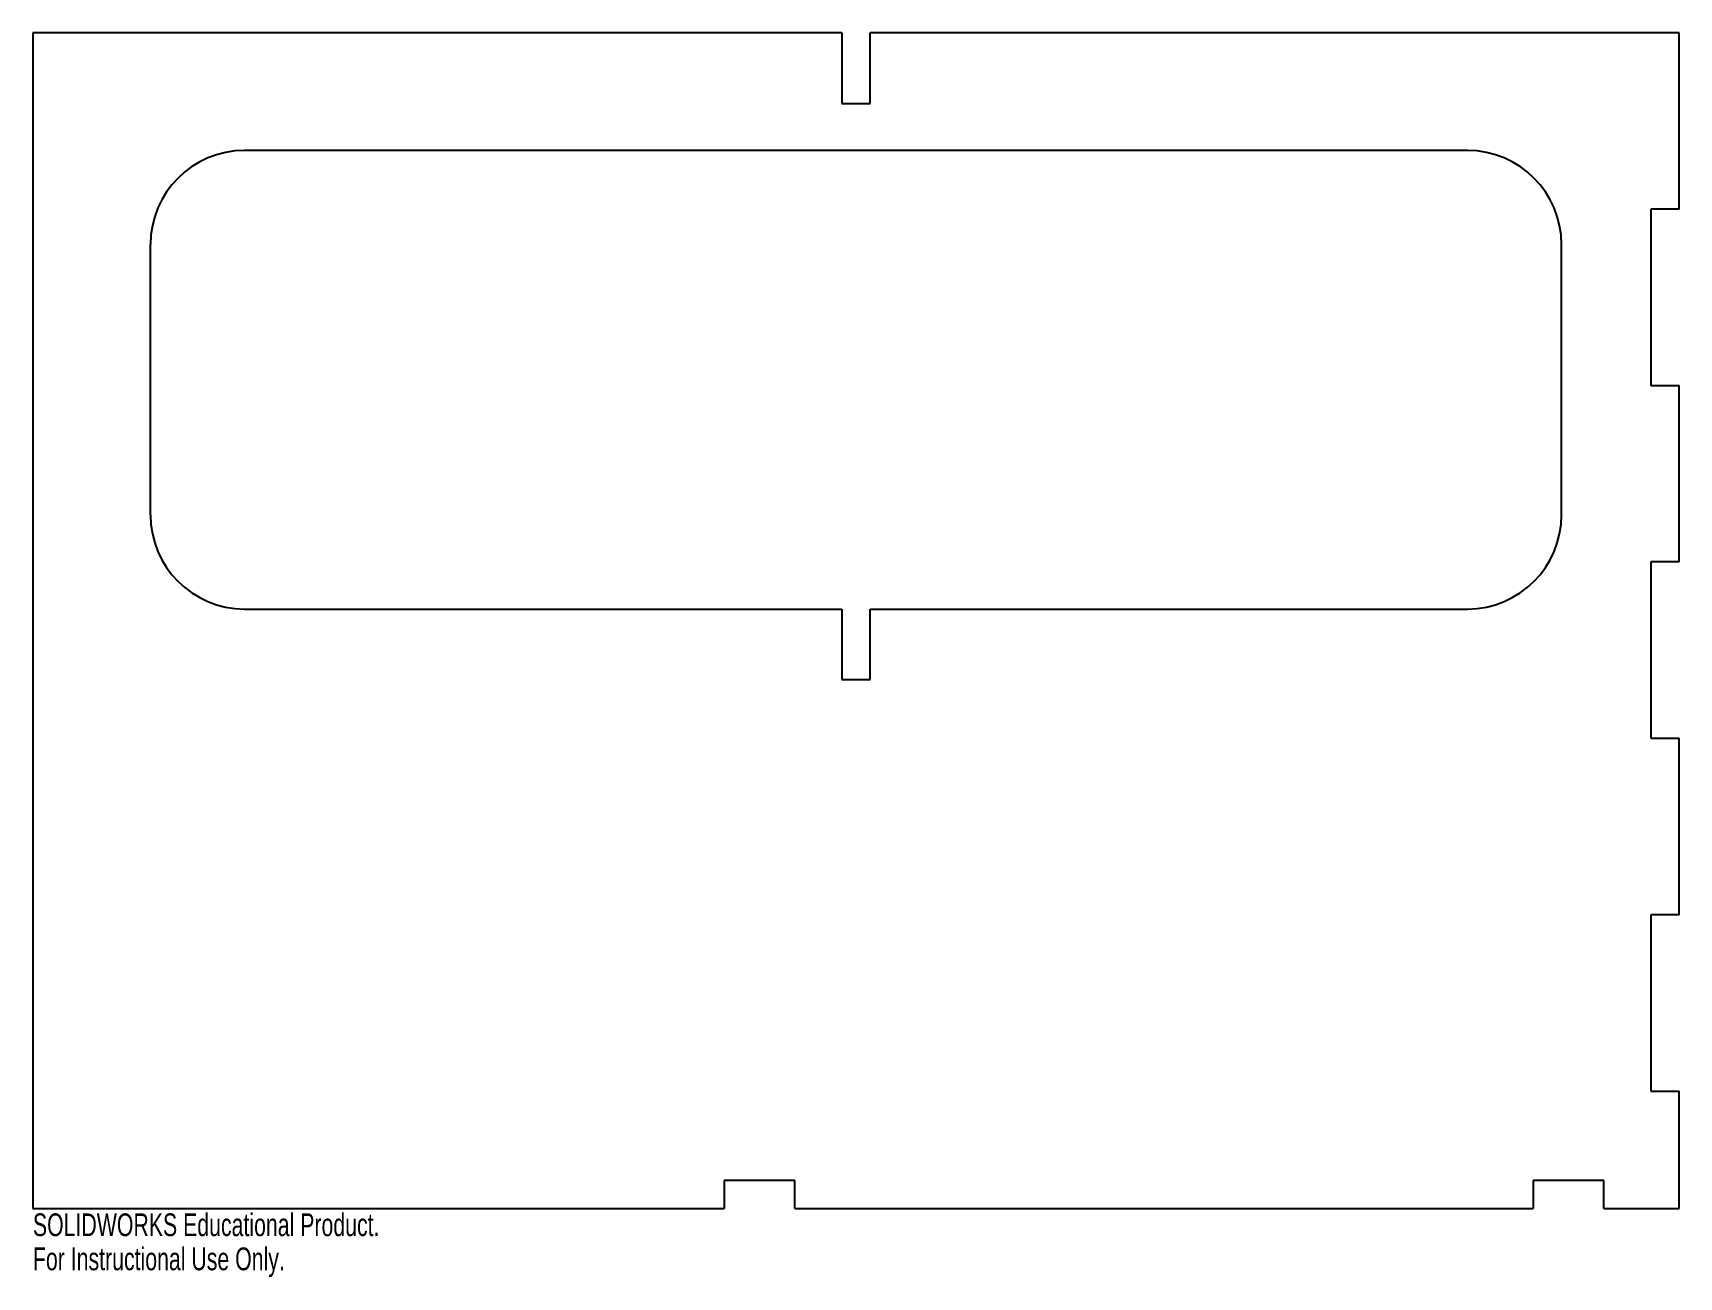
# Model space of a CAD drawing. Header units: millimetres. Extents: x -350 to 0, y -115 to 150.
import ezdxf

# ---------------------------------------------------------------- set-up
doc = ezdxf.new("R2010")
doc.units = ezdxf.units.MM
doc.styles.add('SLDTEXTSTYLE0', font='TXT', dxfattribs={"width": 0.7})

msp = doc.modelspace()

# ---------------------------------------------------------------- linework, layer by layer
at = {"color": 7, "linetype": 'Continuous', "lineweight": 25}
for p, q in [((-178, 150), (-350, 150)), ((-350, 150), (-350, -100)), ((-178, 150), (-178, 135)), ((0, 150), (-172, 150)), ((-172, 135), (-172, 150)), ((0, 112.5), (0, 150)), ((-178, 135), (-172, 135)), ((-45, 125), (-305, 125)), ((-6, 112.5), (-6, 75)), ((0, 112.5), (-6, 112.5)), ((-325, 47.5), (-325, 105)), ((-25, 47.5), (-25, 105)), ((-6, 75), (0, 75)), ((0, 37.5), (0, 75)), ((-6, 37.5), (-6, 0)), ((0, 37.5), (-6, 37.5)), ((-305, 27.5), (-178, 27.5)), ((-178, 27.5), (-178, 12.5)), ((-172, 27.5), (-45, 27.5)), ((-172, 12.5), (-172, 27.5)), ((-178, 12.5), (-172, 12.5)), ((-6, 0), (0, 0)), ((0, -37.5), (0, 0)), ((-6, -37.5), (-6, -75)), ((0, -37.5), (-6, -37.5)), ((-6, -75), (0, -75)), ((0, -100), (0, -75)), ((-203, -94), (-203, -100)), ((-188, -94), (-203, -94)), ((-188, -100), (-188, -94)), ((-16, -94), (-31, -94)), ((-31, -94), (-31, -100)), ((-16, -100), (-16, -94)), ((-350, -100), (-203, -100)), ((-188, -100), (-31, -100)), ((-16, -100), (0, -100))]:
    msp.add_line(p, q, dxfattribs=at)
for centre, start, end in [((-305, 105), 90, 180), ((-45, 105), 0, 90), ((-305, 47.5), 180, 270), ((-45, 47.5), 270, 0)]:
    msp.add_arc(centre, 20, start, end, dxfattribs=at)

# ---------------------------------------------------------------- texts
at = {"color": 7, "linetype": 'Continuous', "char_height": 4.8336, "attachment_point": 1, "style": 'SLDTEXTSTYLE0'}
for s, insert in [('SOLIDWORKS Educational Product.', (-350, -101.02)), ('For Instructional Use Only.', (-350, -108.27))]:
    msp.add_mtext(s, dxfattribs=dict(at, insert=insert))

doc.saveas('drawing.dxf')
